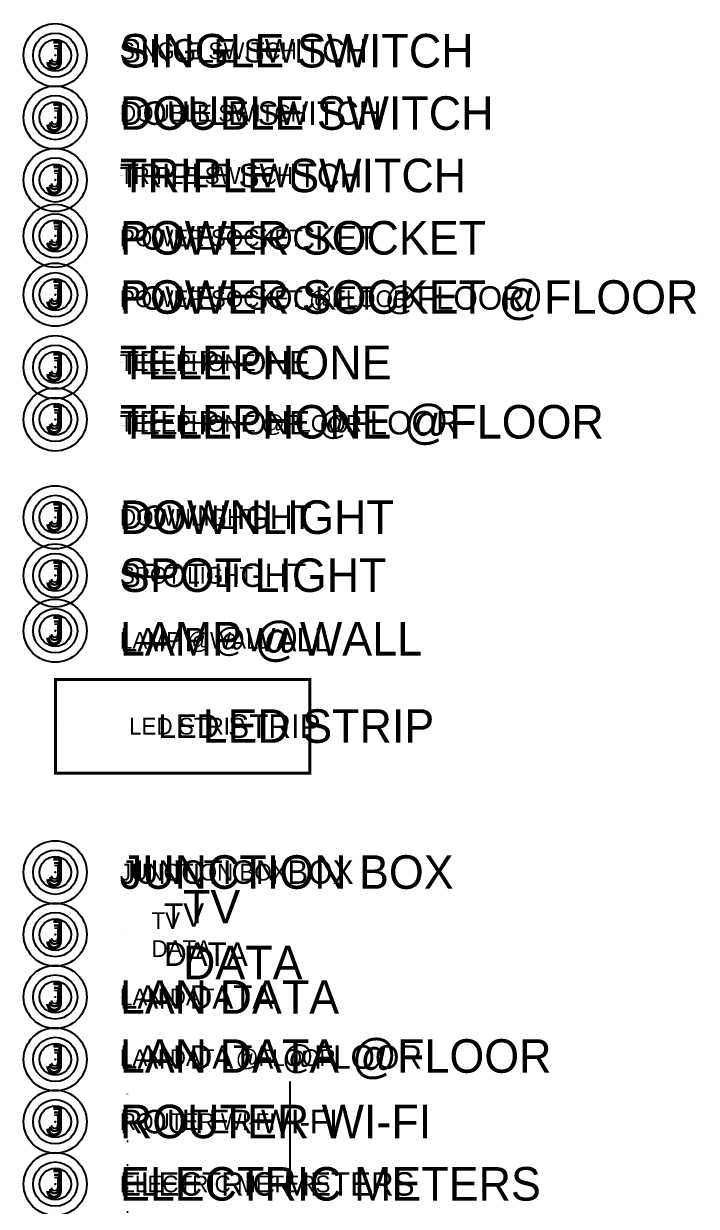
# Model space of a CAD drawing. Header units: centimetres. Extents: x -292707 to 138715, y -53922 to 66277.
# Drawn here: x -2067 to -1635, y 242 to 1001 of the extents above; entities that cross this region are included whole.
import ezdxf
from ezdxf.enums import TextEntityAlignment as Align

# ---------------------------------------------------------------- set-up
doc = ezdxf.new("R2010")
doc.units = ezdxf.units.CM
doc.linetypes.add('ACAD_ISO08W100', pattern=[36, 24, -3, 6, -3])
doc.linetypes.add('DOT3', pattern=[1, 0, -1])
for name, color, linetype in [('0 @ 0.1', 7, 'Continuous'), ('0 @ 10', 7, 'Continuous'), ('0 @ 5', 7, 'Continuous'), ('0 @ 7', 7, 'Continuous'), ('A-ALINE-3', 111, 'Continuous'), ('A-ALINE-3 @ 10', 111, 'Continuous'), ('A-ANNOTATION', 144, 'Continuous'), ('A-SYMBOL', 136, 'Continuous'), ('A-TEXT', 254, 'Continuous'), ('A-TEXT @ 0.1', 254, 'Continuous'), ('A-TEXT @ 10', 254, 'Continuous'), ('A-TEXT @ 5', 254, 'Continuous'), ('A-TEXT @ 7', 254, 'Continuous')]:
    doc.layers.add(name, color=color, linetype=linetype)
doc.layers.add('A-FILL-1', color=250, linetype='Continuous', lineweight=0, true_color=0x333333)
doc.styles.add('Font 9 pt', font='GOTHIC.TTF', dxfattribs={"height": 2.15})
doc.styles.get("Standard").update_dxf_attribs({"font": 'arial.ttf'})

# ---------------------------------------------------------------- blocks, each defined once
blk = doc.blocks.new('*U1088')
at = {"layer": 'A-TEXT @ 0.1', "insert": (-2005.11, 256.52), "char_height": 0.215, "width": 2.7944, "attachment_point": 4, "style": 'Font 9 pt'}
blk.add_mtext('ELECTRIC METERS', dxfattribs=at)
at = {"layer": 'A-TEXT @ 10', "insert": (-2005.11, 256.52), "char_height": 21.5, "width": 279.4382, "attachment_point": 4, "style": 'Font 9 pt'}
blk.add_mtext('ELECTRIC METERS', dxfattribs=at)
at = {"layer": 'A-TEXT @ 5', "insert": (-2005.11, 256.52), "char_height": 10.75, "width": 139.7191, "attachment_point": 4, "style": 'Font 9 pt'}
blk.add_mtext('ELECTRIC METERS', dxfattribs=at)
at = {"layer": 'A-TEXT @ 7', "insert": (-2005.11, 256.52), "char_height": 15.05, "width": 195.6068, "attachment_point": 4, "style": 'Font 9 pt'}
blk.add_mtext('ELECTRIC METERS', dxfattribs=at)
blk = doc.blocks.new('*U1089')
at = {"layer": 'A-TEXT @ 0.1', "insert": (-2005.11, 983.35), "char_height": 0.215, "width": 3.4218, "attachment_point": 4, "style": 'Font 9 pt'}
blk.add_mtext('SINGLE SWITCH', dxfattribs=at)
at = {"layer": 'A-TEXT @ 10', "insert": (-2005.11, 983.35), "char_height": 21.5, "width": 342.1803, "attachment_point": 4, "style": 'Font 9 pt'}
blk.add_mtext('SINGLE SWITCH', dxfattribs=at)
at = {"layer": 'A-TEXT @ 5', "insert": (-2005.11, 983.35), "char_height": 10.75, "width": 171.0902, "attachment_point": 4, "style": 'Font 9 pt'}
blk.add_mtext('SINGLE SWITCH', dxfattribs=at)
at = {"layer": 'A-TEXT @ 7', "insert": (-2005.11, 983.35), "char_height": 15.05, "width": 239.5262, "attachment_point": 4, "style": 'Font 9 pt'}
blk.add_mtext('SINGLE SWITCH', dxfattribs=at)
blk = doc.blocks.new('*U1090')
at = {"layer": 'A-TEXT @ 0.1', "insert": (-2005.11, 943.35), "char_height": 0.215, "width": 2.7944, "attachment_point": 4, "style": 'Font 9 pt'}
blk.add_mtext('DOUBLE SWITCH', dxfattribs=at)
at = {"layer": 'A-TEXT @ 10', "insert": (-2005.11, 943.35), "char_height": 21.5, "width": 279.4382, "attachment_point": 4, "style": 'Font 9 pt'}
blk.add_mtext('DOUBLE SWITCH', dxfattribs=at)
at = {"layer": 'A-TEXT @ 5', "insert": (-2005.11, 943.35), "char_height": 10.75, "width": 139.7191, "attachment_point": 4, "style": 'Font 9 pt'}
blk.add_mtext('DOUBLE SWITCH', dxfattribs=at)
at = {"layer": 'A-TEXT @ 7', "insert": (-2005.11, 943.35), "char_height": 15.05, "width": 195.6068, "attachment_point": 4, "style": 'Font 9 pt'}
blk.add_mtext('DOUBLE SWITCH', dxfattribs=at)
blk = doc.blocks.new('*U1091')
at = {"layer": 'A-TEXT @ 0.1', "insert": (-2005.11, 903.35), "char_height": 0.215, "width": 2.7944, "attachment_point": 4, "style": 'Font 9 pt'}
blk.add_mtext('TRIPLE SWITCH', dxfattribs=at)
at = {"layer": 'A-TEXT @ 10', "insert": (-2005.11, 903.35), "char_height": 21.5, "width": 279.4382, "attachment_point": 4, "style": 'Font 9 pt'}
blk.add_mtext('TRIPLE SWITCH', dxfattribs=at)
at = {"layer": 'A-TEXT @ 5', "insert": (-2005.11, 903.35), "char_height": 10.75, "width": 139.7191, "attachment_point": 4, "style": 'Font 9 pt'}
blk.add_mtext('TRIPLE SWITCH', dxfattribs=at)
at = {"layer": 'A-TEXT @ 7', "insert": (-2005.11, 903.35), "char_height": 15.05, "width": 195.6068, "attachment_point": 4, "style": 'Font 9 pt'}
blk.add_mtext('TRIPLE SWITCH', dxfattribs=at)
blk = doc.blocks.new('*U1092')
at = {"layer": 'A-TEXT @ 0.1', "insert": (-2005.11, 863.35), "char_height": 0.215, "width": 2.7944, "attachment_point": 4, "style": 'Font 9 pt'}
blk.add_mtext('POWER SOCKET', dxfattribs=at)
at = {"layer": 'A-TEXT @ 10', "insert": (-2005.11, 863.35), "char_height": 21.5, "width": 279.4382, "attachment_point": 4, "style": 'Font 9 pt'}
blk.add_mtext('POWER SOCKET', dxfattribs=at)
at = {"layer": 'A-TEXT @ 5', "insert": (-2005.11, 863.35), "char_height": 10.75, "width": 139.7191, "attachment_point": 4, "style": 'Font 9 pt'}
blk.add_mtext('POWER SOCKET', dxfattribs=at)
at = {"layer": 'A-TEXT @ 7', "insert": (-2005.11, 863.35), "char_height": 15.05, "width": 195.6068, "attachment_point": 4, "style": 'Font 9 pt'}
blk.add_mtext('POWER SOCKET', dxfattribs=at)
blk = doc.blocks.new('*U1093')
at = {"layer": 'A-TEXT @ 0.1', "insert": (-2005.11, 783.35), "char_height": 0.215, "attachment_point": 4, "style": 'Font 9 pt'}
blk.add_mtext_dynamic_manual_height_columns('TELEPHONE', width=0.2794, gutter_width=0.125, heights=[0.0406], dxfattribs=at)
at = {"layer": 'A-TEXT @ 10', "insert": (-2005.11, 783.35), "char_height": 21.5, "attachment_point": 4, "style": 'Font 9 pt'}
blk.add_mtext_dynamic_manual_height_columns('TELEPHONE', width=27.9438, gutter_width=12.5, heights=[4.06], dxfattribs=at)
at = {"layer": 'A-TEXT @ 5', "insert": (-2005.11, 783.35), "char_height": 10.75, "attachment_point": 4, "style": 'Font 9 pt'}
blk.add_mtext_dynamic_manual_height_columns('TELEPHONE', width=13.9719, gutter_width=6.25, heights=[2.03], dxfattribs=at)
at = {"layer": 'A-TEXT @ 7', "insert": (-2005.11, 783.35), "char_height": 15.05, "attachment_point": 4, "style": 'Font 9 pt'}
blk.add_mtext_dynamic_manual_height_columns('TELEPHONE', width=19.5607, gutter_width=8.75, heights=[2.84], dxfattribs=at)
blk = doc.blocks.new('*U1094')
at = {"layer": 'A-TEXT @ 0.1', "insert": (-2005.11, 456.52), "char_height": 0.215, "width": 2.7944, "attachment_point": 4, "style": 'Font 9 pt'}
blk.add_mtext('JUNCTION BOX', dxfattribs=at)
at = {"layer": 'A-TEXT @ 10', "insert": (-2005.11, 456.52), "char_height": 21.5, "width": 279.4382, "attachment_point": 4, "style": 'Font 9 pt'}
blk.add_mtext('JUNCTION BOX', dxfattribs=at)
at = {"layer": 'A-TEXT @ 5', "insert": (-2005.11, 456.52), "char_height": 10.75, "width": 139.7191, "attachment_point": 4, "style": 'Font 9 pt'}
blk.add_mtext('JUNCTION BOX', dxfattribs=at)
at = {"layer": 'A-TEXT @ 7', "insert": (-2005.11, 456.52), "char_height": 15.05, "width": 195.6068, "attachment_point": 4, "style": 'Font 9 pt'}
blk.add_mtext('JUNCTION BOX', dxfattribs=at)
blk = doc.blocks.new('*U1095')
at = {"layer": 'A-TEXT @ 0.1'}
note = blk.add_mtext_dynamic_manual_height_columns('TV ', width=0.2794, gutter_width=0.125, heights=[0.0406, 0], dxfattribs=dict(at, insert=(-2005.11, 416.52), char_height=0.215, attachment_point=4, style='Font 9 pt'))
for column, words in zip(note.columns.linked_columns, ['DATA']):
    column.text = words
at = {"layer": 'A-TEXT @ 10'}
note = blk.add_mtext_dynamic_manual_height_columns('TV ', width=27.9438, gutter_width=12.5, heights=[4.06, 0], dxfattribs=dict(at, insert=(-2005.11, 416.52), char_height=21.5, attachment_point=4, style='Font 9 pt'))
for column, words in zip(note.columns.linked_columns, ['DATA']):
    column.text = words
at = {"layer": 'A-TEXT @ 5'}
note = blk.add_mtext_dynamic_manual_height_columns('TV ', width=13.9719, gutter_width=6.25, heights=[2.03, 0], dxfattribs=dict(at, insert=(-2005.11, 416.52), char_height=10.75, attachment_point=4, style='Font 9 pt'))
for column, words in zip(note.columns.linked_columns, ['DATA']):
    column.text = words
at = {"layer": 'A-TEXT @ 7'}
note = blk.add_mtext_dynamic_manual_height_columns('TV ', width=19.5607, gutter_width=8.75, heights=[2.84, 0], dxfattribs=dict(at, insert=(-2005.11, 416.52), char_height=15.05, attachment_point=4, style='Font 9 pt'))
for column, words in zip(note.columns.linked_columns, ['DATA']):
    column.text = words
blk = doc.blocks.new('*U1096')
at = {"layer": 'A-TEXT @ 0.1', "insert": (-2005.11, 376.52), "char_height": 0.215, "width": 3.3071, "attachment_point": 4, "style": 'Font 9 pt'}
blk.add_mtext('LAN DATA', dxfattribs=at)
at = {"layer": 'A-TEXT @ 10', "insert": (-2005.11, 376.52), "char_height": 21.5, "width": 330.7074, "attachment_point": 4, "style": 'Font 9 pt'}
blk.add_mtext('LAN DATA', dxfattribs=at)
at = {"layer": 'A-TEXT @ 5', "insert": (-2005.11, 376.52), "char_height": 10.75, "width": 165.3537, "attachment_point": 4, "style": 'Font 9 pt'}
blk.add_mtext('LAN DATA', dxfattribs=at)
at = {"layer": 'A-TEXT @ 7', "insert": (-2005.11, 376.52), "char_height": 15.05, "width": 231.4952, "attachment_point": 4, "style": 'Font 9 pt'}
blk.add_mtext('LAN DATA', dxfattribs=at)
blk = doc.blocks.new('*U1097')
at = {"layer": 'A-TEXT @ 0.1', "insert": (-2005.11, 684.16), "char_height": 0.215, "attachment_point": 4, "style": 'Font 9 pt'}
blk.add_mtext_dynamic_manual_height_columns('DOWNLIGHT', width=0.2794, gutter_width=0.125, heights=[0.0406], dxfattribs=at)
at = {"layer": 'A-TEXT @ 10', "insert": (-2005.11, 684.16), "char_height": 21.5, "attachment_point": 4, "style": 'Font 9 pt'}
blk.add_mtext_dynamic_manual_height_columns('DOWNLIGHT', width=27.9438, gutter_width=12.5, heights=[4.06], dxfattribs=at)
at = {"layer": 'A-TEXT @ 5', "insert": (-2005.11, 684.16), "char_height": 10.75, "attachment_point": 4, "style": 'Font 9 pt'}
blk.add_mtext_dynamic_manual_height_columns('DOWNLIGHT', width=13.9719, gutter_width=6.25, heights=[2.03], dxfattribs=at)
at = {"layer": 'A-TEXT @ 7', "insert": (-2005.11, 684.16), "char_height": 15.05, "attachment_point": 4, "style": 'Font 9 pt'}
blk.add_mtext_dynamic_manual_height_columns('DOWNLIGHT', width=19.5607, gutter_width=8.75, heights=[2.84], dxfattribs=at)
blk = doc.blocks.new('*U1098')
at = {"layer": 'A-TEXT @ 0.1', "insert": (-2005.11, 646.94), "char_height": 0.215, "width": 2.6803, "attachment_point": 4, "style": 'Font 9 pt'}
blk.add_mtext('SPOT LIGHT', dxfattribs=at)
at = {"layer": 'A-TEXT @ 10', "insert": (-2005.11, 646.94), "char_height": 21.5, "width": 268.0264, "attachment_point": 4, "style": 'Font 9 pt'}
blk.add_mtext('SPOT LIGHT', dxfattribs=at)
at = {"layer": 'A-TEXT @ 5', "insert": (-2005.11, 646.94), "char_height": 10.75, "width": 134.0132, "attachment_point": 4, "style": 'Font 9 pt'}
blk.add_mtext('SPOT LIGHT', dxfattribs=at)
at = {"layer": 'A-TEXT @ 7', "insert": (-2005.11, 646.94), "char_height": 15.05, "width": 187.6185, "attachment_point": 4, "style": 'Font 9 pt'}
blk.add_mtext('SPOT LIGHT', dxfattribs=at)
blk = doc.blocks.new('*U1099')
at = {"layer": 'A-TEXT @ 0.1', "insert": (-2005.11, 604.16), "char_height": 0.215, "width": 2.1401, "attachment_point": 4, "style": 'Font 9 pt'}
blk.add_mtext('LAMP @WALL', dxfattribs=at)
at = {"layer": 'A-TEXT @ 10', "insert": (-2005.11, 604.16), "char_height": 21.5, "width": 214.0065, "attachment_point": 4, "style": 'Font 9 pt'}
blk.add_mtext('LAMP @WALL', dxfattribs=at)
at = {"layer": 'A-TEXT @ 5', "insert": (-2005.11, 604.16), "char_height": 10.75, "width": 107.0032, "attachment_point": 4, "style": 'Font 9 pt'}
blk.add_mtext('LAMP @WALL', dxfattribs=at)
at = {"layer": 'A-TEXT @ 7', "insert": (-2005.11, 604.16), "char_height": 15.05, "width": 149.8045, "attachment_point": 4, "style": 'Font 9 pt'}
blk.add_mtext('LAMP @WALL', dxfattribs=at)
blk = doc.blocks.new('*U1100')
at = {"layer": 'A-TEXT @ 0.1', "insert": (-2005.11, 296.52), "char_height": 0.215, "width": 3.9718, "attachment_point": 4, "style": 'Font 9 pt'}
blk.add_mtext('ROUTER WI-FI', dxfattribs=at)
at = {"layer": 'A-TEXT @ 10', "insert": (-2005.11, 296.52), "char_height": 21.5, "width": 397.1775, "attachment_point": 4, "style": 'Font 9 pt'}
blk.add_mtext('ROUTER WI-FI', dxfattribs=at)
at = {"layer": 'A-TEXT @ 5', "insert": (-2005.11, 296.52), "char_height": 10.75, "width": 198.5887, "attachment_point": 4, "style": 'Font 9 pt'}
blk.add_mtext('ROUTER WI-FI', dxfattribs=at)
at = {"layer": 'A-TEXT @ 7', "insert": (-2005.11, 296.52), "char_height": 15.05, "width": 278.0242, "attachment_point": 4, "style": 'Font 9 pt'}
blk.add_mtext('ROUTER WI-FI', dxfattribs=at)
blk = doc.blocks.new('*U1101')
at = {"layer": 'A-TEXT @ 0.1', "insert": (-2005.11, 823.35), "char_height": 0.215, "width": 4.9866, "attachment_point": 4, "style": 'Font 9 pt'}
blk.add_mtext('POWER SOCKET @FLOOR', dxfattribs=at)
at = {"layer": 'A-TEXT @ 10', "insert": (-2005.11, 823.35), "char_height": 21.5, "width": 498.658, "attachment_point": 4, "style": 'Font 9 pt'}
blk.add_mtext('POWER SOCKET @FLOOR', dxfattribs=at)
at = {"layer": 'A-TEXT @ 5', "insert": (-2005.11, 823.35), "char_height": 10.75, "width": 249.329, "attachment_point": 4, "style": 'Font 9 pt'}
blk.add_mtext('POWER SOCKET @FLOOR', dxfattribs=at)
at = {"layer": 'A-TEXT @ 7', "insert": (-2005.11, 823.35), "char_height": 15.05, "width": 349.0606, "attachment_point": 4, "style": 'Font 9 pt'}
blk.add_mtext('POWER SOCKET @FLOOR', dxfattribs=at)
blk = doc.blocks.new('*U1102')
at = {"layer": 'A-TEXT @ 0.1', "insert": (-2005.11, 743.35), "char_height": 0.215, "width": 4.863, "attachment_point": 4, "style": 'Font 9 pt'}
blk.add_mtext('TELEPHONE @FLOOR', dxfattribs=at)
at = {"layer": 'A-TEXT @ 10', "insert": (-2005.11, 743.35), "char_height": 21.5, "width": 486.3004, "attachment_point": 4, "style": 'Font 9 pt'}
blk.add_mtext('TELEPHONE @FLOOR', dxfattribs=at)
at = {"layer": 'A-TEXT @ 5', "insert": (-2005.11, 743.35), "char_height": 10.75, "width": 243.1502, "attachment_point": 4, "style": 'Font 9 pt'}
blk.add_mtext('TELEPHONE @FLOOR', dxfattribs=at)
at = {"layer": 'A-TEXT @ 7', "insert": (-2005.11, 743.35), "char_height": 15.05, "width": 340.4103, "attachment_point": 4, "style": 'Font 9 pt'}
blk.add_mtext('TELEPHONE @FLOOR', dxfattribs=at)
blk = doc.blocks.new('*U1103')
at = {"layer": 'A-TEXT @ 0.1', "insert": (-2005.11, 336.52), "char_height": 0.215, "width": 5.3025, "attachment_point": 4, "style": 'Font 9 pt'}
blk.add_mtext('LAN DATA @FLOOR', dxfattribs=at)
at = {"layer": 'A-TEXT @ 10', "insert": (-2005.11, 336.52), "char_height": 21.5, "width": 530.2477, "attachment_point": 4, "style": 'Font 9 pt'}
blk.add_mtext('LAN DATA @FLOOR', dxfattribs=at)
at = {"layer": 'A-TEXT @ 5', "insert": (-2005.11, 336.52), "char_height": 10.75, "width": 265.1238, "attachment_point": 4, "style": 'Font 9 pt'}
blk.add_mtext('LAN DATA @FLOOR', dxfattribs=at)
at = {"layer": 'A-TEXT @ 7', "insert": (-2005.11, 336.52), "char_height": 15.05, "width": 371.1734, "attachment_point": 4, "style": 'Font 9 pt'}
blk.add_mtext('LAN DATA @FLOOR', dxfattribs=at)
blk = doc.blocks.new('*U1104')
at = {"layer": 'A-TEXT @ 0.1', "insert": (-2046.43, 550.16), "char_height": 0.215, "width": 3.1509, "attachment_point": 4, "style": 'Font 9 pt'}
blk.add_mtext('\\pi0.94322;LED STRIP', dxfattribs=at)
at = {"layer": 'A-TEXT @ 10', "insert": (-2046.43, 550.16), "char_height": 21.5, "width": 315.087, "attachment_point": 4, "style": 'Font 9 pt'}
blk.add_mtext('\\pi94.32237;LED STRIP', dxfattribs=at)
at = {"layer": 'A-TEXT @ 5', "insert": (-2046.43, 550.16), "char_height": 10.75, "width": 157.5435, "attachment_point": 4, "style": 'Font 9 pt'}
blk.add_mtext('\\pi47.16119;LED STRIP', dxfattribs=at)
at = {"layer": 'A-TEXT @ 7', "insert": (-2046.43, 550.16), "char_height": 15.05, "width": 220.5609, "attachment_point": 4, "style": 'Font 9 pt'}
blk.add_mtext('\\pi66.02566;LED STRIP', dxfattribs=at)
blk = doc.blocks.new('*U39')
at = {"layer": 'A-SYMBOL'}
blk.add_circle((0, 0), 2.025, dxfattribs=at)
at = {"layer": 'A-TEXT', "insert": (0, 0), "char_height": 1.875, "attachment_point": 5, "style": 'Font 9 pt'}
blk.add_mtext_dynamic_manual_height_columns('J', width=202.5, gutter_width=468.75, heights=[37.045], dxfattribs=at)
blk = doc.blocks.new('*U1206')
at = {"layer": '0 @ 0.1', "xscale": 0.1, "yscale": 0.1, "zscale": 0.1}
blk.add_blockref('*U39', (-2046.61, 980.6), dxfattribs=at)
at = {"layer": '0 @ 10', "xscale": 10, "yscale": 10, "zscale": 10}
blk.add_blockref('*U39', (-2046.61, 980.6), dxfattribs=at)
at = {"layer": '0 @ 5', "xscale": 5, "yscale": 5, "zscale": 5}
blk.add_blockref('*U39', (-2046.61, 980.6), dxfattribs=at)
at = {"layer": '0 @ 7', "xscale": 7, "yscale": 7, "zscale": 7}
blk.add_blockref('*U39', (-2046.61, 980.6), dxfattribs=at)
blk = doc.blocks.new('*U47')
at = {"layer": 'A-ANNOTATION', "linetype": 'ACAD_ISO08W100', "ltscale": 0.25}
blk.add_lwpolyline([(0, -5), (0, -54.972)], dxfattribs=at)
at = {"layer": 'A-TEXT'}
blk.add_attdef('N', text='', height=0.9, dxfattribs=at).set_placement((0, 2.75), align=Align.MIDDLE_CENTER)
blk = doc.blocks.new('*U1214')
at = {"layer": '0 @ 10', "color": 124, "xscale": -15, "yscale": 15, "zscale": 15, "rotation": 180}
blk.add_blockref('*U47', (-1895.85, -502.33), dxfattribs=at)
blk = doc.blocks.new('*U45')
at = {"layer": 'A-ANNOTATION', "linetype": 'DOT3'}
blk.add_lwpolyline([(0, -5.112), (0, -54.972)], dxfattribs=at)
at = {"layer": 'A-TEXT'}
blk.add_attdef('N', text='', height=0.9, dxfattribs=at).set_placement((0, 2.75), align=Align.MIDDLE_CENTER)
blk = doc.blocks.new('*U1216')
at = {"layer": 'A-ALINE-3 @ 10', "xscale": -15, "yscale": 15, "zscale": 15, "rotation": 180}
blk.add_blockref('*U45', (-2000.24, -502.33), dxfattribs=at)
blk = doc.blocks.new('*U1217')
at = {"layer": '0 @ 0.1', "xscale": 0.1, "yscale": 0.1, "zscale": 0.1}
blk.add_blockref('*U39', (-2046.61, 940.6), dxfattribs=at)
at = {"layer": '0 @ 10', "xscale": 10, "yscale": 10, "zscale": 10}
blk.add_blockref('*U39', (-2046.61, 940.6), dxfattribs=at)
at = {"layer": '0 @ 5', "xscale": 5, "yscale": 5, "zscale": 5}
blk.add_blockref('*U39', (-2046.61, 940.6), dxfattribs=at)
at = {"layer": '0 @ 7', "xscale": 7, "yscale": 7, "zscale": 7}
blk.add_blockref('*U39', (-2046.61, 940.6), dxfattribs=at)
blk = doc.blocks.new('*U1218')
at = {"layer": '0 @ 0.1', "xscale": 0.1, "yscale": 0.1, "zscale": 0.1}
blk.add_blockref('*U39', (-2046.61, 900.6), dxfattribs=at)
at = {"layer": '0 @ 10', "xscale": 10, "yscale": 10, "zscale": 10}
blk.add_blockref('*U39', (-2046.61, 900.6), dxfattribs=at)
at = {"layer": '0 @ 5', "xscale": 5, "yscale": 5, "zscale": 5}
blk.add_blockref('*U39', (-2046.61, 900.6), dxfattribs=at)
at = {"layer": '0 @ 7', "xscale": 7, "yscale": 7, "zscale": 7}
blk.add_blockref('*U39', (-2046.61, 900.6), dxfattribs=at)
blk = doc.blocks.new('*U1219')
at = {"layer": '0 @ 0.1', "xscale": 0.1, "yscale": 0.1, "zscale": 0.1}
blk.add_blockref('*U39', (-2046.61, 864.73), dxfattribs=at)
at = {"layer": '0 @ 10', "xscale": 10, "yscale": 10, "zscale": 10}
blk.add_blockref('*U39', (-2046.61, 864.73), dxfattribs=at)
at = {"layer": '0 @ 5', "xscale": 5, "yscale": 5, "zscale": 5}
blk.add_blockref('*U39', (-2046.61, 864.73), dxfattribs=at)
at = {"layer": '0 @ 7', "xscale": 7, "yscale": 7, "zscale": 7}
blk.add_blockref('*U39', (-2046.61, 864.73), dxfattribs=at)
blk = doc.blocks.new('*U1220')
at = {"layer": '0 @ 0.1', "xscale": 0.1, "yscale": 0.1, "zscale": 0.1}
blk.add_blockref('*U39', (-2046.61, 826.98), dxfattribs=at)
at = {"layer": '0 @ 10', "xscale": 10, "yscale": 10, "zscale": 10}
blk.add_blockref('*U39', (-2046.61, 826.98), dxfattribs=at)
at = {"layer": '0 @ 5', "xscale": 5, "yscale": 5, "zscale": 5}
blk.add_blockref('*U39', (-2046.61, 826.98), dxfattribs=at)
at = {"layer": '0 @ 7', "xscale": 7, "yscale": 7, "zscale": 7}
blk.add_blockref('*U39', (-2046.61, 826.98), dxfattribs=at)
blk = doc.blocks.new('*U1221')
at = {"layer": '0 @ 0.1', "xscale": 0.1, "yscale": 0.1, "zscale": 0.1}
blk.add_blockref('*U39', (-2046.61, 780.48), dxfattribs=at)
at = {"layer": '0 @ 10', "xscale": 10, "yscale": 10, "zscale": 10}
blk.add_blockref('*U39', (-2046.61, 780.48), dxfattribs=at)
at = {"layer": '0 @ 5', "xscale": 5, "yscale": 5, "zscale": 5}
blk.add_blockref('*U39', (-2046.61, 780.48), dxfattribs=at)
at = {"layer": '0 @ 7', "xscale": 7, "yscale": 7, "zscale": 7}
blk.add_blockref('*U39', (-2046.61, 780.48), dxfattribs=at)
blk = doc.blocks.new('*U1222')
at = {"layer": '0 @ 0.1', "xscale": 0.1, "yscale": 0.1, "zscale": 0.1}
blk.add_blockref('*U39', (-2046.61, 746.98), dxfattribs=at)
at = {"layer": '0 @ 10', "xscale": 10, "yscale": 10, "zscale": 10}
blk.add_blockref('*U39', (-2046.61, 746.98), dxfattribs=at)
at = {"layer": '0 @ 5', "xscale": 5, "yscale": 5, "zscale": 5}
blk.add_blockref('*U39', (-2046.61, 746.98), dxfattribs=at)
at = {"layer": '0 @ 7', "xscale": 7, "yscale": 7, "zscale": 7}
blk.add_blockref('*U39', (-2046.61, 746.98), dxfattribs=at)
blk = doc.blocks.new('*U1223')
at = {"layer": '0 @ 0.1', "xscale": 0.1, "yscale": 0.1, "zscale": 0.1}
blk.add_blockref('*U39', (-2046.61, 684.16), dxfattribs=at)
at = {"layer": '0 @ 10', "xscale": 10, "yscale": 10, "zscale": 10}
blk.add_blockref('*U39', (-2046.61, 684.16), dxfattribs=at)
at = {"layer": '0 @ 5', "xscale": 5, "yscale": 5, "zscale": 5}
blk.add_blockref('*U39', (-2046.61, 684.16), dxfattribs=at)
at = {"layer": '0 @ 7', "xscale": 7, "yscale": 7, "zscale": 7}
blk.add_blockref('*U39', (-2046.61, 684.16), dxfattribs=at)
blk = doc.blocks.new('*U1224')
at = {"layer": '0 @ 0.1', "xscale": 0.1, "yscale": 0.1, "zscale": 0.1}
blk.add_blockref('*U39', (-2046.61, 646.89), dxfattribs=at)
at = {"layer": '0 @ 10', "xscale": 10, "yscale": 10, "zscale": 10}
blk.add_blockref('*U39', (-2046.61, 646.89), dxfattribs=at)
at = {"layer": '0 @ 5', "xscale": 5, "yscale": 5, "zscale": 5}
blk.add_blockref('*U39', (-2046.61, 646.89), dxfattribs=at)
at = {"layer": '0 @ 7', "xscale": 7, "yscale": 7, "zscale": 7}
blk.add_blockref('*U39', (-2046.61, 646.89), dxfattribs=at)
blk = doc.blocks.new('*U1225')
at = {"layer": '0 @ 0.1', "xscale": 0.1, "yscale": 0.1, "zscale": 0.1}
blk.add_blockref('*U39', (-2046.61, 611.48), dxfattribs=at)
at = {"layer": '0 @ 10', "xscale": 10, "yscale": 10, "zscale": 10}
blk.add_blockref('*U39', (-2046.61, 611.48), dxfattribs=at)
at = {"layer": '0 @ 5', "xscale": 5, "yscale": 5, "zscale": 5}
blk.add_blockref('*U39', (-2046.61, 611.48), dxfattribs=at)
at = {"layer": '0 @ 7', "xscale": 7, "yscale": 7, "zscale": 7}
blk.add_blockref('*U39', (-2046.61, 611.48), dxfattribs=at)
blk = doc.blocks.new('*U1226')
at = {"layer": '0 @ 0.1', "xscale": 0.1, "yscale": 0.1, "zscale": 0.1}
blk.add_blockref('*U39', (-2046.61, 456.52), dxfattribs=at)
at = {"layer": '0 @ 10', "xscale": 10, "yscale": 10, "zscale": 10}
blk.add_blockref('*U39', (-2046.61, 456.52), dxfattribs=at)
at = {"layer": '0 @ 5', "xscale": 5, "yscale": 5, "zscale": 5}
blk.add_blockref('*U39', (-2046.61, 456.52), dxfattribs=at)
at = {"layer": '0 @ 7', "xscale": 7, "yscale": 7, "zscale": 7}
blk.add_blockref('*U39', (-2046.61, 456.52), dxfattribs=at)
blk = doc.blocks.new('*U1227')
at = {"layer": '0 @ 0.1', "xscale": 0.1, "yscale": 0.1, "zscale": 0.1}
blk.add_blockref('*U39', (-2046.61, 416.52), dxfattribs=at)
at = {"layer": '0 @ 10', "xscale": 10, "yscale": 10, "zscale": 10}
blk.add_blockref('*U39', (-2046.61, 416.52), dxfattribs=at)
at = {"layer": '0 @ 5', "xscale": 5, "yscale": 5, "zscale": 5}
blk.add_blockref('*U39', (-2046.61, 416.52), dxfattribs=at)
at = {"layer": '0 @ 7', "xscale": 7, "yscale": 7, "zscale": 7}
blk.add_blockref('*U39', (-2046.61, 416.52), dxfattribs=at)
blk = doc.blocks.new('*U1228')
at = {"layer": '0 @ 0.1', "xscale": 0.1, "yscale": 0.1, "zscale": 0.1}
blk.add_blockref('*U39', (-2046.61, 376.52), dxfattribs=at)
at = {"layer": '0 @ 10', "xscale": 10, "yscale": 10, "zscale": 10}
blk.add_blockref('*U39', (-2046.61, 376.52), dxfattribs=at)
at = {"layer": '0 @ 5', "xscale": 5, "yscale": 5, "zscale": 5}
blk.add_blockref('*U39', (-2046.61, 376.52), dxfattribs=at)
at = {"layer": '0 @ 7', "xscale": 7, "yscale": 7, "zscale": 7}
blk.add_blockref('*U39', (-2046.61, 376.52), dxfattribs=at)
blk = doc.blocks.new('*U1229')
at = {"layer": '0 @ 0.1', "xscale": 0.1, "yscale": 0.1, "zscale": 0.1}
blk.add_blockref('*U39', (-2046.61, 336.52), dxfattribs=at)
at = {"layer": '0 @ 10', "xscale": 10, "yscale": 10, "zscale": 10}
blk.add_blockref('*U39', (-2046.61, 336.52), dxfattribs=at)
at = {"layer": '0 @ 5', "xscale": 5, "yscale": 5, "zscale": 5}
blk.add_blockref('*U39', (-2046.61, 336.52), dxfattribs=at)
at = {"layer": '0 @ 7', "xscale": 7, "yscale": 7, "zscale": 7}
blk.add_blockref('*U39', (-2046.61, 336.52), dxfattribs=at)
blk = doc.blocks.new('*U1230')
at = {"layer": '0 @ 0.1', "xscale": 0.1, "yscale": 0.1, "zscale": 0.1}
blk.add_blockref('*U39', (-2046.61, 296.52), dxfattribs=at)
at = {"layer": '0 @ 10', "xscale": 10, "yscale": 10, "zscale": 10}
blk.add_blockref('*U39', (-2046.61, 296.52), dxfattribs=at)
at = {"layer": '0 @ 5', "xscale": 5, "yscale": 5, "zscale": 5}
blk.add_blockref('*U39', (-2046.61, 296.52), dxfattribs=at)
at = {"layer": '0 @ 7', "xscale": 7, "yscale": 7, "zscale": 7}
blk.add_blockref('*U39', (-2046.61, 296.52), dxfattribs=at)
blk = doc.blocks.new('*U1231')
at = {"layer": '0 @ 0.1', "xscale": 0.1, "yscale": 0.1, "zscale": 0.1}
blk.add_blockref('*U39', (-2046.61, 256.52), dxfattribs=at)
at = {"layer": '0 @ 10', "xscale": 10, "yscale": 10, "zscale": 10}
blk.add_blockref('*U39', (-2046.61, 256.52), dxfattribs=at)
at = {"layer": '0 @ 5', "xscale": 5, "yscale": 5, "zscale": 5}
blk.add_blockref('*U39', (-2046.61, 256.52), dxfattribs=at)
at = {"layer": '0 @ 7', "xscale": 7, "yscale": 7, "zscale": 7}
blk.add_blockref('*U39', (-2046.61, 256.52), dxfattribs=at)

msp = doc.modelspace()

# ---------------------------------------------------------------- linework, layer by layer
at = {"layer": 'A-FILL-1', "linetype": 'ACAD_ISO08W100', "ltscale": 0.25, "const_width": 2}
msp.add_lwpolyline([(-2046.43, 520.16), (-1883.26, 520.16), (-1883.26, 580.16), (-2046.43, 580.16)], close=True, dxfattribs=at)

# ---------------------------------------------------------------- block references
for name in ['*U1206', '*U1217', '*U1218', '*U1219', '*U1220', '*U1221', '*U1222', '*U1223', '*U1224', '*U1225', '*U1226', '*U1227', '*U1228', '*U1229', '*U1214', '*U1230', '*U1231']:
    msp.add_blockref(name, (0, 0))
at = {"layer": 'A-ALINE-3'}
msp.add_blockref('*U1216', (0, 0), dxfattribs=at)
at = {"layer": 'A-TEXT'}
for name in ['*U1089', '*U1090', '*U1091', '*U1092', '*U1101', '*U1093', '*U1102', '*U1097', '*U1098', '*U1099', '*U1104', '*U1094', '*U1095', '*U1096', '*U1103', '*U1100', '*U1088']:
    msp.add_blockref(name, (0, 0), dxfattribs=at)

doc.saveas('drawing.dxf')
